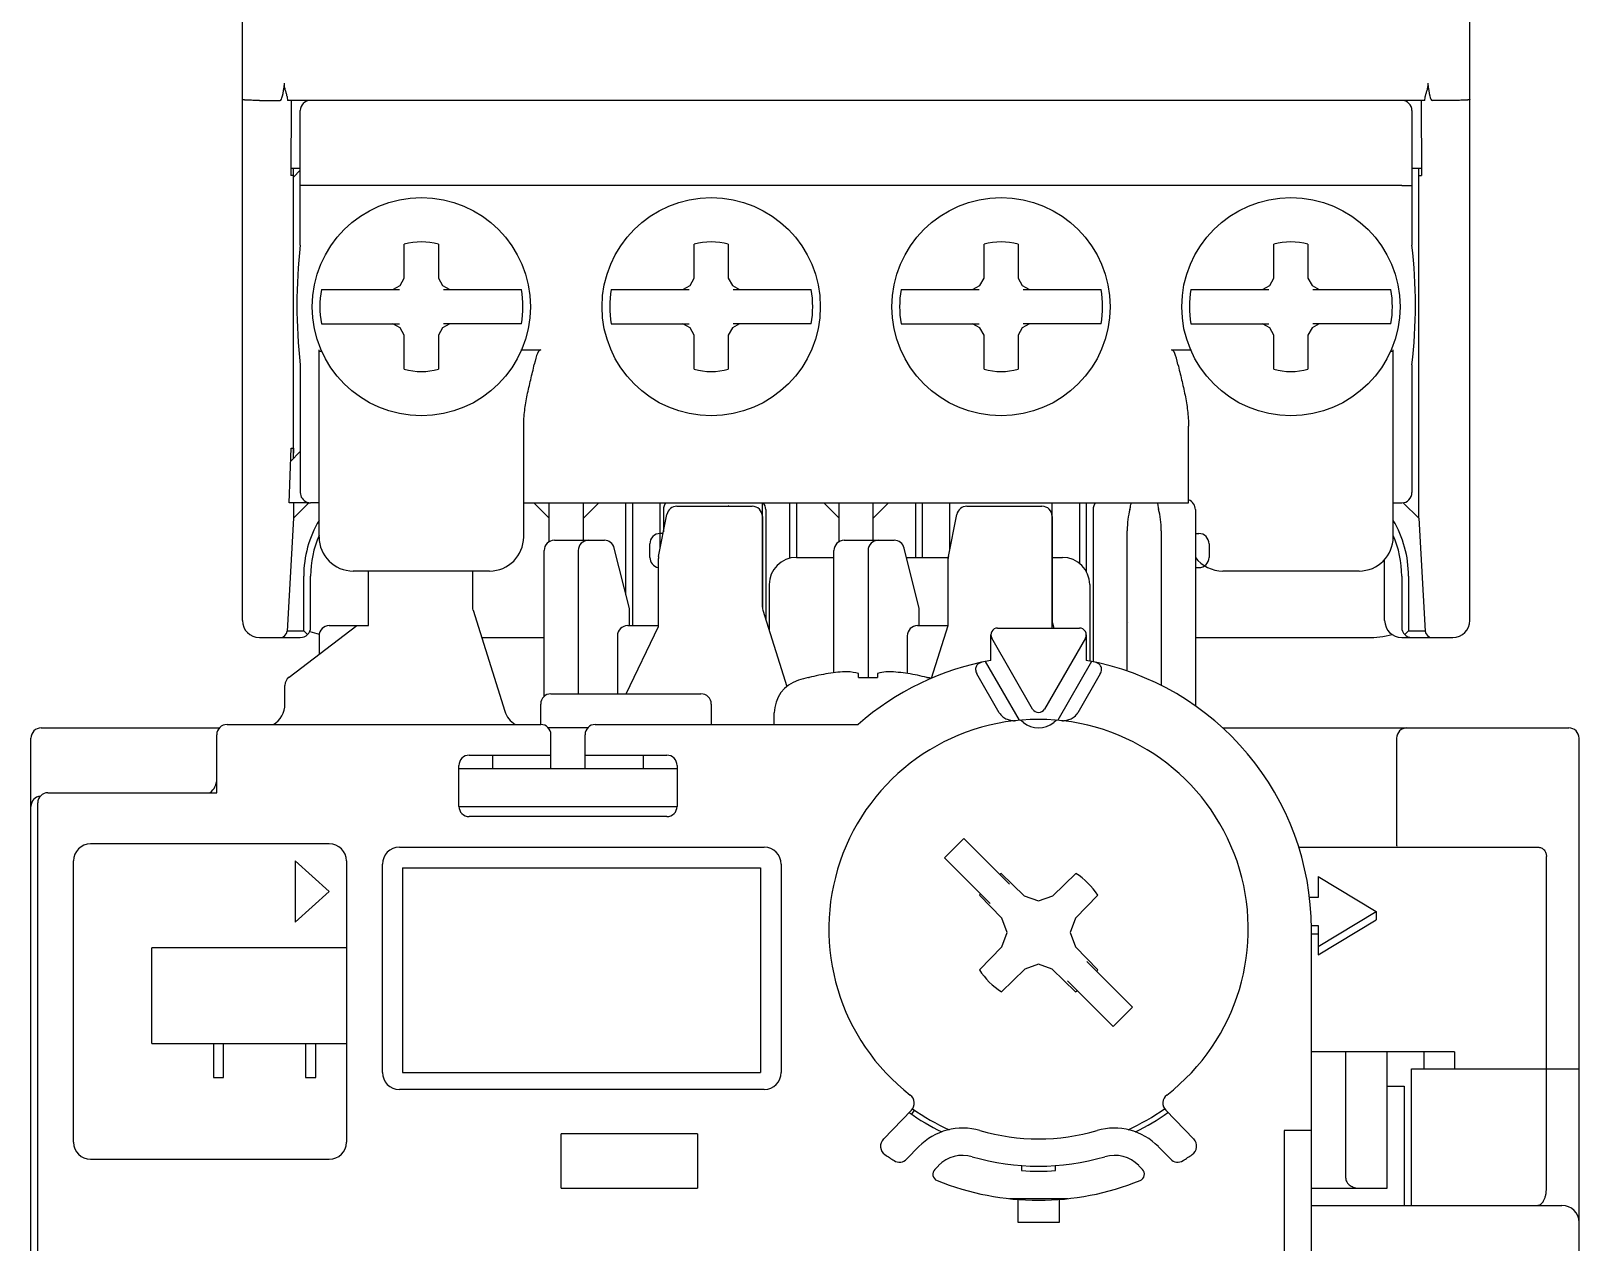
# Model space of a CAD drawing. Header units: millimetres. Extents: x 0 to 19090, y 0 to 12100.
# Drawn here: x 17151.69 to 17197.09, y 10643.65 to 10679.16 of the extents above; entities that cross this region are included whole.
import ezdxf

# ---------------------------------------------------------------- set-up
doc = ezdxf.new("R2010")
doc.units = ezdxf.units.MM
doc.header["$MEASUREMENT"] = 0

msp = doc.modelspace()

# ---------------------------------------------------------------- linework, layer by layer
at = {"color": 7, "linetype": 'Continuous'}
for p, q in [((17157.892, 10661.875), (17157.892, 10727.875)), ((17193.892, 10661.875), (17193.892, 10723.772)), ((17158.392, 10677.125), (17159.003, 10677.125)), ((17192.564, 10677.125), (17159.221, 10677.125)), ((17159.32, 10677.125), (17159.309, 10674.925)), ((17159.592, 10672.875), (17159.592, 10676.825)), ((17192.192, 10676.825), (17192.192, 10672.875)), ((17192.464, 10677.125), (17192.475, 10674.925)), ((17193.392, 10677.125), (17192.781, 10677.125)), ((17159.392, 10674.925), (17159.309, 10674.925)), ((17159.592, 10675.125), (17159.31, 10675.125)), ((17159.392, 10666.625), (17159.392, 10675.125)), ((17159.592, 10675.075), (17159.392, 10674.875)), ((17192.474, 10675.125), (17192.192, 10675.125)), ((17192.392, 10664.875), (17192.392, 10675.125)), ((17192.392, 10674.925), (17192.475, 10674.925)), ((17191.892, 10674.625), (17159.892, 10674.625)), ((17162.642, 10671.908), (17162.642, 10672.908)), ((17163.642, 10672.908), (17163.642, 10671.908)), ((17171.142, 10671.908), (17171.142, 10672.908)), ((17172.142, 10672.908), (17172.142, 10671.908)), ((17179.642, 10671.908), (17179.642, 10672.908)), ((17180.642, 10672.908), (17180.642, 10671.908)), ((17188.142, 10671.908), (17188.142, 10672.908)), ((17189.142, 10672.908), (17189.142, 10671.908)), ((17162.52, 10671.697), (17162.642, 10671.908)), ((17163.642, 10671.908), (17163.764, 10671.697)), ((17171.02, 10671.697), (17171.142, 10671.908)), ((17172.142, 10671.908), (17172.264, 10671.697)), ((17179.52, 10671.697), (17179.642, 10671.908)), ((17180.642, 10671.908), (17180.764, 10671.697)), ((17188.02, 10671.697), (17188.142, 10671.908)), ((17189.142, 10671.908), (17189.264, 10671.697)), ((17160.209, 10671.575), (17162.499, 10671.575)), ((17162.309, 10671.575), (17162.52, 10671.697)), ((17163.764, 10671.697), (17163.975, 10671.575)), ((17163.786, 10671.575), (17166.076, 10671.575)), ((17168.709, 10671.575), (17170.999, 10671.575)), ((17170.809, 10671.575), (17171.02, 10671.697)), ((17172.264, 10671.697), (17172.475, 10671.575)), ((17172.286, 10671.575), (17174.576, 10671.575)), ((17177.209, 10671.575), (17179.499, 10671.575)), ((17179.309, 10671.575), (17179.52, 10671.697)), ((17180.764, 10671.697), (17180.975, 10671.575)), ((17180.786, 10671.575), (17183.076, 10671.575)), ((17185.709, 10671.575), (17187.999, 10671.575)), ((17187.809, 10671.575), (17188.02, 10671.697)), ((17189.264, 10671.697), (17189.475, 10671.575)), ((17189.286, 10671.575), (17191.576, 10671.575)), ((17160.209, 10670.575), (17162.499, 10670.575)), ((17162.52, 10670.453), (17162.309, 10670.575)), ((17162.642, 10670.242), (17162.52, 10670.453)), ((17163.764, 10670.453), (17163.642, 10670.242)), ((17163.975, 10670.575), (17163.764, 10670.453)), ((17166.076, 10670.575), (17163.786, 10670.575)), ((17168.709, 10670.575), (17170.999, 10670.575)), ((17171.02, 10670.453), (17170.809, 10670.575)), ((17171.142, 10670.242), (17171.02, 10670.453)), ((17172.264, 10670.453), (17172.142, 10670.242)), ((17172.475, 10670.575), (17172.264, 10670.453)), ((17174.576, 10670.575), (17172.286, 10670.575)), ((17177.209, 10670.575), (17179.499, 10670.575)), ((17179.52, 10670.453), (17179.309, 10670.575)), ((17179.642, 10670.242), (17179.52, 10670.453)), ((17180.764, 10670.453), (17180.642, 10670.242)), ((17180.975, 10670.575), (17180.764, 10670.453)), ((17183.076, 10670.575), (17180.786, 10670.575)), ((17185.709, 10670.575), (17187.999, 10670.575)), ((17188.02, 10670.453), (17187.809, 10670.575)), ((17188.142, 10670.242), (17188.02, 10670.453)), ((17189.264, 10670.453), (17189.142, 10670.242)), ((17189.475, 10670.575), (17189.264, 10670.453)), ((17191.576, 10670.575), (17189.286, 10670.575)), ((17162.642, 10669.242), (17162.642, 10670.242)), ((17163.642, 10670.242), (17163.642, 10669.242)), ((17171.142, 10669.242), (17171.142, 10670.242)), ((17172.142, 10670.242), (17172.142, 10669.242)), ((17179.642, 10669.242), (17179.642, 10670.242)), ((17180.642, 10670.242), (17180.642, 10669.242)), ((17188.142, 10669.242), (17188.142, 10670.242)), ((17189.142, 10670.242), (17189.142, 10669.242)), ((17160.142, 10664.325), (17160.142, 10669.808)), ((17160.226, 10669.758), (17160.142, 10669.758)), ((17166.059, 10669.808), (17166.642, 10669.808)), ((17185.142, 10669.808), (17185.726, 10669.808)), ((17191.642, 10669.758), (17191.559, 10669.758)), ((17191.642, 10664.325), (17191.642, 10669.808)), ((17159.592, 10669.375), (17159.592, 10665.625)), ((17192.192, 10669.375), (17192.192, 10665.625)), ((17166.142, 10664.325), (17166.142, 10667.571)), ((17185.642, 10665.325), (17185.642, 10667.571)), ((17159.263, 10665.325), (17159.32, 10666.925)), ((17159.592, 10666.825), (17159.307, 10666.539)), ((17159.32, 10666.925), (17159.392, 10666.925)), ((17159.392, 10666.925), (17159.38, 10666.613)), ((17159.78, 10665.325), (17159.263, 10665.325)), ((17159.392, 10665.325), (17159.392, 10664.875)), ((17159.392, 10664.875), (17159.842, 10665.325)), ((17160.142, 10665.325), (17159.892, 10665.325)), ((17166.142, 10665.325), (17185.642, 10665.325)), ((17166.442, 10665.325), (17166.892, 10664.875)), ((17166.892, 10664.185), (17166.892, 10665.325)), ((17167.892, 10664.225), (17167.892, 10665.325)), ((17167.892, 10664.875), (17168.342, 10665.325)), ((17169.142, 10662.625), (17169.142, 10665.325)), ((17169.342, 10661.725), (17169.342, 10665.325)), ((17170.098, 10663.754), (17170.344, 10664.984)), ((17170.142, 10663.975), (17170.142, 10665.325)), ((17170.242, 10665.125), (17170.242, 10664.475)), ((17170.638, 10665.225), (17172.842, 10665.225)), ((17173.142, 10662.265), (17173.142, 10665.325)), ((17173.142, 10664.925), (17173.142, 10662.265)), ((17173.242, 10665.125), (17173.242, 10661.901)), ((17173.942, 10665.325), (17173.942, 10663.7)), ((17174.142, 10665.325), (17174.142, 10663.725)), ((17174.942, 10665.325), (17175.392, 10664.875)), ((17175.392, 10664.185), (17175.392, 10665.325)), ((17176.392, 10664.225), (17176.392, 10665.325)), ((17176.392, 10664.875), (17176.842, 10665.325)), ((17177.642, 10663.725), (17177.642, 10665.325)), ((17177.842, 10663.725), (17177.842, 10665.325)), ((17178.598, 10663.754), (17178.844, 10664.984)), ((17178.642, 10663.975), (17178.642, 10665.325)), ((17179.138, 10665.225), (17181.342, 10665.225)), ((17181.642, 10661.653), (17181.642, 10665.325)), ((17181.642, 10664.925), (17181.642, 10661.867)), ((17182.442, 10665.325), (17182.442, 10663.549)), ((17182.642, 10665.325), (17182.642, 10663.312)), ((17182.842, 10665.125), (17182.842, 10660.663)), ((17185.842, 10665.125), (17185.842, 10659.364)), ((17191.642, 10665.325), (17191.892, 10665.325)), ((17191.938, 10665.329), (17192.392, 10664.875)), ((17159.392, 10664.875), (17159.203, 10661.564)), ((17183.842, 10660.386), (17183.842, 10664.505)), ((17184.842, 10664.505), (17184.842, 10659.964)), ((17192.392, 10664.875), (17192.582, 10661.564)), ((17167.042, 10664.225), (17168.508, 10664.225)), ((17169.842, 10663.725), (17169.842, 10664.125)), ((17170.232, 10664.425), (17170.142, 10664.425)), ((17175.542, 10664.225), (17177.008, 10664.225)), ((17185.842, 10664.425), (17185.942, 10664.425)), ((17186.242, 10664.125), (17186.242, 10663.725)), ((17166.742, 10659.648), (17166.742, 10663.925)), ((17167.742, 10663.925), (17167.742, 10659.725)), ((17169.242, 10662.225), (17168.799, 10663.998)), ((17170.092, 10661.701), (17170.092, 10663.695)), ((17174.142, 10663.725), (17175.242, 10663.725)), ((17175.242, 10660.343), (17175.242, 10663.925)), ((17176.242, 10663.925), (17176.242, 10660.203)), ((17177.742, 10662.225), (17177.299, 10663.998)), ((17177.367, 10663.725), (17178.594, 10663.725)), ((17178.592, 10661.725), (17178.592, 10663.695)), ((17181.642, 10663.725), (17181.942, 10663.725)), ((17191.392, 10661.875), (17191.392, 10663.667)), ((17159.692, 10661.575), (17159.692, 10663.175)), ((17159.892, 10661.675), (17159.892, 10663.175)), ((17165.142, 10663.325), (17161.142, 10663.325)), ((17161.592, 10661.725), (17161.592, 10663.325)), ((17164.642, 10663.325), (17164.642, 10662.265)), ((17185.842, 10663.425), (17185.942, 10663.425)), ((17190.642, 10663.325), (17186.642, 10663.325)), ((17191.892, 10663.175), (17191.892, 10661.675)), ((17192.092, 10663.175), (17192.092, 10661.575)), ((17173.342, 10662.925), (17173.342, 10661.584)), ((17182.742, 10662.925), (17182.742, 10660.683)), ((17169.242, 10661.725), (17169.242, 10662.225)), ((17177.742, 10661.725), (17177.742, 10662.225)), ((17164.656, 10662.175), (17165.588, 10659.215)), ((17173.156, 10662.175), (17173.861, 10659.937)), ((17181.651, 10661.794), (17181.686, 10661.653)), ((17158.392, 10661.375), (17159.592, 10661.375)), ((17159.204, 10661.575), (17159.692, 10661.575)), ((17159.261, 10660.212), (17161.252, 10661.725)), ((17159.692, 10661.575), (17159.804, 10661.463)), ((17160.142, 10661.425), (17160.142, 10660.882)), ((17160.442, 10661.725), (17161.592, 10661.725)), ((17164.908, 10661.375), (17166.742, 10661.375)), ((17168.892, 10661.425), (17168.892, 10659.725)), ((17169.152, 10659.725), (17170.092, 10661.701)), ((17169.192, 10661.725), (17170.092, 10661.725)), ((17177.392, 10661.425), (17177.392, 10660.324)), ((17177.692, 10661.725), (17178.592, 10661.725)), ((17178.106, 10660.179), (17178.592, 10661.725)), ((17179.842, 10660.701), (17179.842, 10661.453)), ((17179.842, 10661.375), (17179.858, 10661.375)), ((17181.069, 10659.275), (17179.869, 10661.353)), ((17180.042, 10661.653), (17182.442, 10661.653)), ((17182.616, 10661.353), (17181.416, 10659.275)), ((17182.626, 10661.375), (17182.642, 10661.375)), ((17182.642, 10661.453), (17182.642, 10660.701)), ((17185.842, 10661.375), (17190.892, 10661.375)), ((17191.892, 10661.375), (17193.392, 10661.375)), ((17192.092, 10661.575), (17191.98, 10661.463)), ((17192.092, 10661.575), (17192.581, 10661.575)), ((17180.68, 10658.949), (17179.685, 10660.672)), ((17182.799, 10660.672), (17181.805, 10658.949)), ((17159.142, 10659.425), (17159.142, 10659.973)), ((17174.492, 10660.203), (17174.515, 10660.203)), ((17175.962, 10660.203), (17175.962, 10660.321)), ((17175.962, 10660.203), (17176.522, 10660.203)), ((17176.522, 10660.321), (17176.522, 10660.203)), ((17177.97, 10660.203), (17177.992, 10660.203)), ((17180.09, 10659.171), (17179.433, 10660.309)), ((17183.052, 10660.309), (17182.395, 10659.171)), ((17166.942, 10659.725), (17171.342, 10659.725)), ((17166.642, 10658.825), (17166.642, 10659.425)), ((17171.642, 10659.425), (17171.642, 10658.825)), ((17173.492, 10658.825), (17173.492, 10659.164)), ((17151.992, 10658.725), (17157.22, 10658.725)), ((17157.442, 10658.825), (17166.642, 10658.825)), ((17168.019, 10658.725), (17166.865, 10658.725)), ((17168.242, 10658.825), (17175.951, 10658.825)), ((17180.799, 10658.884), (17180.716, 10658.951)), ((17181.769, 10658.951), (17181.686, 10658.884)), ((17186.638, 10658.725), (17196.792, 10658.725)), ((17151.692, 10621.525), (17151.692, 10658.425)), ((17157.142, 10656.825), (17157.142, 10658.525)), ((17166.942, 10657.522), (17166.942, 10658.525)), ((17167.942, 10657.522), (17167.942, 10658.525)), ((17191.742, 10658.425), (17191.742, 10655.301)), ((17197.092, 10635.163), (17197.092, 10658.425)), ((17164.542, 10657.925), (17166.942, 10657.925)), ((17165.242, 10657.522), (17165.242, 10657.925)), ((17167.942, 10657.925), (17170.342, 10657.925)), ((17169.642, 10657.925), (17169.642, 10657.522)), ((17164.242, 10656.425), (17164.242, 10657.625)), ((17170.642, 10657.522), (17164.242, 10657.522)), ((17170.642, 10657.625), (17170.642, 10656.425)), ((17152.192, 10656.825), (17157.142, 10656.825)), ((17151.892, 10633.625), (17151.892, 10656.525)), ((17164.242, 10656.425), (17170.642, 10656.425)), ((17170.342, 10656.125), (17164.542, 10656.125)), ((17179.05, 10655.483), (17178.485, 10654.917)), ((17180.392, 10654.141), (17179.05, 10655.483)), ((17160.442, 10655.325), (17153.442, 10655.325)), ((17162.497, 10655.225), (17173.197, 10655.225)), ((17188.87, 10655.225), (17195.886, 10655.225)), ((17196.136, 10645.225), (17196.136, 10654.955)), ((17152.942, 10646.575), (17152.942, 10654.825)), ((17159.442, 10654.825), (17159.442, 10653.025)), ((17160.442, 10653.925), (17159.442, 10654.825)), ((17160.942, 10654.825), (17160.942, 10646.575)), ((17161.997, 10648.625), (17161.997, 10654.725)), ((17162.592, 10654.625), (17162.592, 10648.625)), ((17162.592, 10654.625), (17173.092, 10654.625)), ((17173.092, 10654.625), (17173.092, 10648.625)), ((17173.697, 10654.725), (17173.697, 10648.625)), ((17178.485, 10654.917), (17179.827, 10653.575)), ((17180.148, 10654.458), (17180.822, 10653.804)), ((17181.662, 10653.804), (17182.337, 10654.458)), ((17189.442, 10654.369), (17189.442, 10653.752)), ((17189.442, 10654.369), (17191.142, 10653.34)), ((17159.442, 10653.025), (17160.442, 10653.925)), ((17180.163, 10653.145), (17179.509, 10653.819)), ((17180.822, 10653.804), (17181.242, 10653.65)), ((17181.242, 10653.65), (17181.662, 10653.804)), ((17182.976, 10653.819), (17182.322, 10653.145)), ((17189.442, 10653.752), (17189.184, 10653.752)), ((17180.317, 10652.725), (17180.163, 10653.145)), ((17182.322, 10653.145), (17182.168, 10652.725)), ((17189.442, 10652.311), (17191.142, 10653.34)), ((17191.142, 10653.34), (17191.142, 10653.097)), ((17180.163, 10652.305), (17180.317, 10652.725)), ((17182.168, 10652.725), (17182.322, 10652.305)), ((17189.239, 10652.928), (17189.442, 10652.928)), ((17189.242, 10642.925), (17189.242, 10652.825)), ((17189.242, 10652.686), (17189.442, 10652.686)), ((17189.442, 10652.068), (17191.142, 10653.097)), ((17189.442, 10652.928), (17189.442, 10652.068)), ((17155.242, 10649.475), (17155.242, 10652.275)), ((17160.942, 10652.275), (17155.242, 10652.275)), ((17179.509, 10651.631), (17180.163, 10652.305)), ((17182.322, 10652.305), (17182.976, 10651.631)), ((17181.242, 10651.799), (17180.842, 10651.653)), ((17181.642, 10651.653), (17181.242, 10651.799)), ((17184, 10650.533), (17182.658, 10651.875)), ((17180.842, 10651.653), (17180.156, 10650.987)), ((17182.329, 10650.987), (17181.642, 10651.653)), ((17182.092, 10651.309), (17183.434, 10649.967)), ((17184, 10650.533), (17183.434, 10649.967)), ((17155.242, 10649.475), (17160.942, 10649.475)), ((17157.042, 10649.475), (17157.042, 10648.475)), ((17157.342, 10648.475), (17157.342, 10649.475)), ((17159.742, 10649.475), (17159.742, 10648.475)), ((17160.042, 10648.475), (17160.042, 10649.475)), ((17193.438, 10649.225), (17189.242, 10649.225)), ((17190.249, 10645.525), (17190.249, 10649.225)), ((17191.465, 10645.225), (17191.465, 10649.225)), ((17192.54, 10649.225), (17192.54, 10648.725)), ((17193.438, 10649.225), (17193.438, 10648.725)), ((17162.592, 10648.625), (17173.092, 10648.625)), ((17192.178, 10644.725), (17192.178, 10648.725)), ((17192.178, 10648.725), (17197.092, 10648.725)), ((17157.042, 10648.475), (17157.342, 10648.475)), ((17159.742, 10648.475), (17160.042, 10648.475)), ((17173.197, 10648.125), (17162.497, 10648.125)), ((17191.465, 10648.225), (17191.962, 10648.225)), ((17191.962, 10648.225), (17191.962, 10644.725)), ((17177.512, 10647.513), (17176.692, 10646.671)), ((17177.603, 10647.527), (17177.514, 10647.4)), ((17185.793, 10646.671), (17184.973, 10647.513)), ((17167.242, 10645.225), (17167.242, 10646.825)), ((17171.242, 10646.825), (17167.242, 10646.825)), ((17171.242, 10646.825), (17171.242, 10645.225)), ((17188.442, 10646.925), (17188.442, 10642.925)), ((17189.242, 10646.925), (17188.442, 10646.925)), ((17177.378, 10646.085), (17177.73, 10646.447)), ((17184.754, 10646.447), (17185.107, 10646.085)), ((17153.442, 10646.075), (17160.442, 10646.075)), ((17178.304, 10645.889), (17178.196, 10645.779)), ((17180.742, 10645.893), (17180.742, 10645.743)), ((17181.742, 10645.743), (17181.742, 10645.893)), ((17184.289, 10645.779), (17184.181, 10645.889)), ((17167.242, 10645.225), (17171.242, 10645.225)), ((17189.242, 10645.225), (17191.465, 10645.225)), ((17180.386, 10644.925), (17182.098, 10644.925)), ((17180.642, 10644.225), (17180.642, 10644.898)), ((17181.842, 10644.898), (17181.842, 10644.225)), ((17189.242, 10644.725), (17196.592, 10644.725)), ((17181.842, 10644.225), (17180.642, 10644.225))]:
    msp.add_line(p, q, dxfattribs=at)
for centre in [(17163.142, 10671.075), (17171.642, 10671.075), (17180.142, 10671.075), (17188.642, 10671.075)]:
    msp.add_circle(centre, 3.2, dxfattribs=at)
for centre, radius, start, end in [((17159.892, 10676.825), 0.3, 90, 180), ((17191.892, 10676.825), 0.3, 0, 90), ((17174.855, 10671.125), 15.363, 173.459, 186.5415), ((17163.142, 10671.075), 1.9, 74.7425, 105.2575), ((17171.642, 10671.075), 1.9, 74.7425, 105.2575), ((17180.142, 10671.075), 1.9, 74.7425, 105.2575), ((17188.642, 10671.075), 1.9, 74.7425, 105.2575), ((17176.93, 10671.125), 15.363, 353.4585, 6.541), ((17163.142, 10671.075), 2.976, 170.3274, 189.6726), ((17163.142, 10671.075), 2.976, 350.3274, 9.6726), ((17171.642, 10671.075), 2.976, 170.3274, 189.6726), ((17171.642, 10671.075), 2.976, 350.3274, 9.6726), ((17180.142, 10671.075), 2.976, 170.3274, 189.6726), ((17180.142, 10671.075), 2.976, 350.3274, 9.6726), ((17188.642, 10671.075), 2.976, 170.3274, 189.6726), ((17188.642, 10671.075), 2.976, 350.3274, 9.6726), ((17163.142, 10671.075), 1.9, 254.7425, 285.2575), ((17171.642, 10671.075), 1.9, 254.7425, 285.2575), ((17180.142, 10671.075), 1.9, 254.7425, 285.2575), ((17188.642, 10671.075), 1.9, 254.7425, 285.2575), ((17159.892, 10665.625), 0.3, 180, 247.9684), ((17185.542, 10665.125), 0.3, 0, 70.5288), ((17191.892, 10665.625), 0.3, 270, 0), ((17159.884, 10665.605), 0.278, 247.9186, 271.6394), ((17170.542, 10665.125), 0.3, 138.1897, 180), ((17170.638, 10664.925), 0.3, 90, 168.6901), ((17171.603, 10665.144), 0.549, 8.5182, 10.4088), ((17172.842, 10664.925), 0.3, 0, 90), ((17172.942, 10665.125), 0.3, 0, 41.8103), ((17179.138, 10664.925), 0.3, 90, 168.6901), ((17181.342, 10664.925), 0.3, 0, 90), ((17183.142, 10665.125), 0.3, 138.1897, 180), ((17162.892, 10663.175), 3.2, 149.3085, 180), ((17188.892, 10663.175), 3.2, 0, 30.6915), ((17162.892, 10663.175), 3, 156.5346, 180), ((17161.142, 10664.325), 1, 180, 270), ((17165.142, 10664.325), 1, 270, 0), ((17167.042, 10663.925), 0.3, 90, 180), ((17168.042, 10663.925), 0.3, 90, 180), ((17168.508, 10663.925), 0.3, 14.0362, 90), ((17170.142, 10664.125), 0.3, 90, 180), ((17175.542, 10663.925), 0.3, 90, 180), ((17176.542, 10663.925), 0.3, 90, 180), ((17177.008, 10663.925), 0.3, 14.0362, 90), ((17185.942, 10664.125), 0.3, 0, 90), ((17190.642, 10664.325), 1, 270, 0), ((17188.892, 10663.175), 3, 0, 23.4654), ((17170.142, 10663.725), 0.3, 180, 260.3917), ((17170.392, 10663.695), 0.3, 168.6901, 180), ((17174.142, 10662.925), 0.8, 90, 180), ((17178.892, 10663.695), 0.3, 168.6901, 180), ((17181.942, 10662.925), 0.8, 0, 90), ((17186.642, 10664.325), 1, 216.8699, 270), ((17185.942, 10663.725), 0.3, 270, 0), ((17164.942, 10662.265), 0.3, 180, 197.4748), ((17173.442, 10662.265), 0.3, 180, 197.4748), ((17158.392, 10661.875), 0.5, 180, 270), ((17181.942, 10661.867), 0.3, 180, 194.0363), ((17184.083, 10661.815), 0.19, 179.9727, 181.0432), ((17191.892, 10661.875), 0.5, 180, 270), ((17193.392, 10661.875), 0.5, 270, 0), ((17159.003, 10661.575), 0.2, 270, 356.7295), ((17159.592, 10661.675), 0.3, 270, 0), ((17160.892, 10664.375), 3, 250.0221, 255.5877), ((17160.442, 10661.425), 0.3, 90, 180), ((17169.192, 10661.425), 0.3, 90, 180), ((17177.692, 10661.425), 0.3, 90, 180), ((17180.042, 10661.453), 0.2, 90, 210), ((17182.442, 10661.453), 0.2, 330, 90), ((17190.892, 10664.375), 3, 270, 283.8373), ((17192.192, 10661.675), 0.3, 180, 270), ((17192.781, 10661.575), 0.2, 183.2705, 270), ((17181.242, 10652.825), 8, 100.0787, 131.4096), ((17181.242, 10652.825), 8, 0, 79.9213), ((17159.442, 10659.973), 0.3, 127.2348, 180), ((17174.492, 10659.164), 1, 106.9578, 180), ((17176.242, 10653.425), 7, 104.4775, 106.9578), ((17176.242, 10653.425), 6.994, 99.6084, 104.2987), ((17175.83, 10655.149), 5.227, 92.1087, 98.304), ((17175.521, 10658.577), 1.799, 75.7888, 86.2741), ((17176.654, 10655.142), 5.234, 81.6998, 87.8875), ((17176.242, 10653.425), 6.994, 75.7013, 80.3916), ((17176.242, 10653.425), 7, 74.6476, 75.5225), ((17166.942, 10659.425), 0.3, 90, 180), ((17171.342, 10659.425), 0.3, 0, 90), ((17158.442, 10659.425), 0.7, 300.8299, 0), ((17166.256, 10659.425), 0.7, 197.4748, 239.136), ((17181.242, 10659.375), 0.2, 210, 330), ((17151.992, 10658.425), 0.3, 90, 180), ((17157.442, 10658.525), 0.3, 90, 180), ((17166.642, 10658.525), 0.3, 0, 90), ((17168.242, 10658.525), 0.3, 90, 180), ((17181.242, 10652.825), 6.15, 307.7132, 232.2868), ((17181.242, 10659.425), 0.7, 230.6646, 309.3354), ((17192.042, 10658.425), 0.3, 90, 180), ((17196.792, 10658.425), 0.3, 0, 90), ((17164.542, 10657.625), 0.3, 90, 180), ((17170.342, 10657.625), 0.3, 0, 90), ((17156.642, 10657.225), 0.5, 306.808, 0), ((17152.192, 10656.525), 0.3, 90, 180), ((17151.992, 10656.425), 0.3, 94.5911, 180), ((17164.542, 10656.425), 0.3, 180, 270), ((17170.342, 10656.425), 0.3, 270, 0), ((17153.442, 10654.825), 0.5, 90, 180), ((17160.442, 10654.825), 0.5, 0, 90), ((17162.497, 10654.725), 0.5, 90, 180), ((17173.197, 10654.725), 0.5, 0, 90), ((17181.242, 10652.725), 2.05, 122.2602, 123.7482), ((17181.242, 10652.725), 2.05, 32.2602, 57.7398), ((17181.242, 10652.725), 2.05, 146.2518, 147.7398), ((17181.242, 10652.725), 2.05, 212.2602, 237.9895), ((17181.242, 10652.725), 2.05, 326.2518, 327.7398), ((17181.242, 10652.725), 2.05, 302.0105, 303.7482), ((17162.497, 10648.625), 0.5, 180, 270), ((17173.197, 10648.625), 0.5, 270, 0), ((17177.297, 10647.722), 0.3, 315.7744, 52.2868), ((17185.188, 10647.722), 0.3, 127.7132, 224.2256), ((17181.242, 10652.725), 6.5, 234.2838, 244.0889), ((17181.242, 10652.725), 6.35, 234.4243, 245.58), ((17181.242, 10652.725), 6.35, 294.42, 305.5757), ((17181.242, 10652.725), 6.5, 295.9105, 305.7163), ((17179.02, 10645.192), 1.8, 73.7683, 135.7744), ((17181.242, 10652.825), 6.15, 253.7683, 286.2317), ((17183.465, 10645.192), 1.8, 44.2256, 106.2317), ((17153.442, 10646.575), 0.5, 180, 270), ((17160.442, 10646.575), 0.5, 270, 0), ((17176.907, 10646.462), 0.3, 135.7744, 235.7325), ((17185.578, 10646.462), 0.3, 304.2675, 44.2256), ((17181.242, 10652.825), 8, 235.7325, 238.0075), ((17177.163, 10646.294), 0.3, 238.0075, 315.7744), ((17179.02, 10645.192), 1, 73.7683, 135.7744), ((17181.242, 10652.825), 6.95, 253.7683, 286.2317), ((17183.465, 10645.192), 1, 44.2256, 106.2317), ((17185.322, 10646.294), 0.3, 224.2256, 301.9925), ((17181.242, 10652.825), 8, 301.9925, 304.2675), ((17178.339, 10645.639), 0.2, 135.7744, 248.0006), ((17181.242, 10652.825), 7.95, 248.0006, 291.9994), ((17181.242, 10652.825), 7.1, 265.9617, 274.0383), ((17184.145, 10645.639), 0.2, 291.9994, 44.2256), ((17196.592, 10644.225), 0.5, 0, 90)]:
    msp.add_arc(centre, radius, start, end, dxfattribs=at)
for centre, major_axis, ratio, start_param, end_param in [((17159.003, 10679.42), (0, 2.295), 0.087156, -3.141593, -2.468842), ((17159.223, 10677.625), (0.002, 0.5), 0.056924, -3.838117, -3.141308), ((17192.561, 10677.625), (-0.002, 0.5), 0.056924, -3.141877, -2.445069), ((17192.781, 10679.42), (0, -2.295), 0.087156, -0.672751, 0), ((17166.642, 10664.071), (0, 5.737), 0.087156, 0, 0.386947), ((17185.142, 10664.071), (0, 5.737), 0.087156, -0.386947, 0), ((17159.78, 10667.325), (2.8, 0), 0.714286, -1.570796, -1.530594), ((17184.142, 10664.505), (0, 0.92), 0.325991, 0.831174, 1.570796), ((17184.542, 10664.505), (0, 0.92), 0.325991, -1.570796, -0.831174)]:
    msp.add_ellipse(centre, major_axis=major_axis, ratio=ratio, start_param=start_param, end_param=end_param, dxfattribs=at)
for points, knots in [([(17159.203, 10677.241), (17159.202, 10677.254), (17159.198, 10677.281), (17159.182, 10677.338), (17159.161, 10677.398), (17159.142, 10677.463), (17159.13, 10677.515), (17159.124, 10677.57), (17159.126, 10677.607), (17159.128, 10677.625)], [0, 0, 0, 0, 0.097243, 0.206197, 0.450835, 0.582757, 0.719152, 0.858725, 1, 1, 1, 1]), ([(17192.657, 10677.625), (17192.659, 10677.607), (17192.66, 10677.57), (17192.654, 10677.515), (17192.643, 10677.463), (17192.623, 10677.398), (17192.602, 10677.338), (17192.587, 10677.281), (17192.582, 10677.254), (17192.582, 10677.241)], [0, 0, 0, 0, 0.141275, 0.280848, 0.417243, 0.549165, 0.793803, 0.902757, 1, 1, 1, 1]), ([(17158.392, 10677.125), (17158.36, 10677.125), (17158.296, 10677.125), (17158.203, 10677.126), (17158.118, 10677.128), (17158.053, 10677.131), (17158.007, 10677.133), (17157.978, 10677.135), (17157.953, 10677.136), (17157.932, 10677.138), (17157.915, 10677.14), (17157.903, 10677.142), (17157.896, 10677.144), (17157.893, 10677.145), (17157.892, 10677.146), (17157.892, 10677.147)], [0, 0, 0, 0, 0.194465, 0.381445, 0.553767, 0.704827, 0.770543, 0.828861, 0.879231, 0.921183, 0.95434, 0.978434, 0.993376, 0.997553, 1, 1, 1, 1]), ([(17193.892, 10677.147), (17193.892, 10677.146), (17193.892, 10677.145), (17193.888, 10677.144), (17193.881, 10677.142), (17193.869, 10677.14), (17193.853, 10677.138), (17193.832, 10677.136), (17193.807, 10677.135), (17193.778, 10677.133), (17193.732, 10677.131), (17193.667, 10677.128), (17193.581, 10677.126), (17193.489, 10677.125), (17193.425, 10677.125), (17193.392, 10677.125)], [0, 0, 0, 0, 0.002447, 0.006624, 0.021566, 0.04566, 0.078817, 0.120769, 0.171139, 0.229457, 0.295173, 0.446233, 0.618555, 0.805535, 1, 1, 1, 1]), ([(17159.892, 10674.625), (17159.873, 10674.625), (17159.834, 10674.625), (17159.779, 10674.625), (17159.735, 10674.625), (17159.702, 10674.626), (17159.681, 10674.626), (17159.661, 10674.626), (17159.644, 10674.626), (17159.629, 10674.626), (17159.618, 10674.627), (17159.61, 10674.627), (17159.605, 10674.627), (17159.602, 10674.627), (17159.598, 10674.627), (17159.596, 10674.627), (17159.594, 10674.627), (17159.593, 10674.628), (17159.592, 10674.628), (17159.592, 10674.628)], [0, 0, 0, 0, 0.195342, 0.383101, 0.556044, 0.634844, 0.707507, 0.773336, 0.831705, 0.882061, 0.923926, 0.94155, 0.956909, 0.969969, 0.9807, 0.989079, 0.995084, 0.998713, 1, 1, 1, 1]), ([(17191.892, 10674.625), (17191.912, 10674.625), (17191.95, 10674.625), (17192.006, 10674.625), (17192.05, 10674.625), (17192.082, 10674.626), (17192.104, 10674.626), (17192.124, 10674.626), (17192.141, 10674.626), (17192.156, 10674.626), (17192.167, 10674.627), (17192.175, 10674.627), (17192.179, 10674.627), (17192.183, 10674.627), (17192.186, 10674.627), (17192.189, 10674.627), (17192.191, 10674.627), (17192.192, 10674.628), (17192.192, 10674.628), (17192.192, 10674.628)], [0, 0, 0, 0, 0.195342, 0.383101, 0.556044, 0.634844, 0.707507, 0.773336, 0.831705, 0.882061, 0.923926, 0.94155, 0.956909, 0.969969, 0.9807, 0.989079, 0.995084, 0.998713, 1, 1, 1, 1]), ([(17159.592, 10669.375), (17159.592, 10669.374), (17159.594, 10669.372), (17159.596, 10669.371), (17159.597, 10669.37)], [0, 0, 0, 0, 0.389095, 1, 1, 1, 1]), ([(17166.142, 10667.571), (17166.142, 10667.647), (17166.148, 10667.801), (17166.179, 10668.107), (17166.23, 10668.41), (17166.295, 10668.711), (17166.348, 10668.935), (17166.403, 10669.159), (17166.438, 10669.309), (17166.454, 10669.384)], [0, 0, 0, 0, 0.125006, 0.250017, 0.499988, 0.624993, 0.749992, 0.875, 1, 1, 1, 1]), ([(17185.331, 10669.384), (17185.347, 10669.309), (17185.382, 10669.159), (17185.437, 10668.935), (17185.49, 10668.711), (17185.554, 10668.41), (17185.606, 10668.107), (17185.636, 10667.801), (17185.642, 10667.647), (17185.642, 10667.571)], [0, 0, 0, 0, 0.125, 0.250008, 0.375007, 0.500012, 0.749983, 0.874994, 1, 1, 1, 1]), ([(17183.921, 10665.125), (17183.922, 10665.131), (17183.929, 10665.154), (17183.934, 10665.178), (17183.935, 10665.196)], [0, 0, 0, 0, 0.25225, 1, 1, 1, 1]), ([(17183.935, 10665.196), (17183.938, 10665.222), (17183.944, 10665.26), (17183.957, 10665.303), (17183.964, 10665.319), (17183.966, 10665.325)], [0, 0, 0, 0, 0.3003823, 0.4368546, 0.5067557, 0.5067557, 0.5067557, 0.5067557]), ([(17184.719, 10665.325), (17184.721, 10665.319), (17184.728, 10665.303), (17184.741, 10665.26), (17184.747, 10665.222), (17184.749, 10665.196)], [0.4932472, 0.4932472, 0.4932472, 0.4932472, 0.563145, 0.6996173, 1, 1, 1, 1]), ([(17184.749, 10665.196), (17184.75, 10665.19), (17184.753, 10665.166), (17184.759, 10665.142), (17184.764, 10665.125)], [0, 0, 0, 0, 0.246934, 1, 1, 1, 1]), ([(17179.582, 10660.651), (17179.55, 10660.644), (17179.503, 10660.626), (17179.451, 10660.585), (17179.42, 10660.544), (17179.399, 10660.493), (17179.392, 10660.434), (17179.403, 10660.37), (17179.421, 10660.329), (17179.433, 10660.309)], [0, 0, 0, 0, 0.220503, 0.331017, 0.44503, 0.566597, 0.699889, 0.845986, 1, 1, 1, 1]), ([(17183.052, 10660.309), (17183.063, 10660.329), (17183.082, 10660.37), (17183.093, 10660.434), (17183.086, 10660.493), (17183.065, 10660.544), (17183.033, 10660.585), (17182.982, 10660.626), (17182.935, 10660.644), (17182.903, 10660.651)], [0, 0, 0, 0, 0.154014, 0.300111, 0.433403, 0.55497, 0.668983, 0.779497, 1, 1, 1, 1]), ([(17176.847, 10660.372), (17176.82, 10660.371), (17176.711, 10660.361), (17176.602, 10660.341), (17176.522, 10660.321)], [0, 0, 0, 0, 0.248301, 1, 1, 1, 1]), ([(17180.09, 10659.171), (17180.116, 10659.126), (17180.187, 10659.05), (17180.314, 10658.976), (17180.443, 10658.938), (17180.53, 10658.934), (17180.571, 10658.938)], [0, 0, 0, 0, 0.281549, 0.5409, 0.779142, 1, 1, 1, 1]), ([(17181.914, 10658.938), (17181.955, 10658.934), (17182.042, 10658.938), (17182.171, 10658.976), (17182.298, 10659.05), (17182.369, 10659.126), (17182.395, 10659.171)], [0, 0, 0, 0, 0.220858, 0.4591, 0.718451, 1, 1, 1, 1]), ([(17191.742, 10655.301), (17191.742, 10655.294), (17191.743, 10655.281), (17191.746, 10655.267), (17191.748, 10655.262)], [0, 0, 0, 0, 0.536653, 1, 1, 1, 1]), ([(17195.886, 10655.225), (17195.903, 10655.225), (17195.937, 10655.222), (17195.987, 10655.207), (17196.033, 10655.182), (17196.071, 10655.147), (17196.101, 10655.104), (17196.129, 10655.041), (17196.136, 10654.989), (17196.136, 10654.955)], [0, 0, 0, 0, 0.125118, 0.250193, 0.375245, 0.5003, 0.625377, 0.750486, 1, 1, 1, 1]), ([(17190.249, 10645.525), (17190.249, 10645.511), (17190.251, 10645.484), (17190.266, 10645.434), (17190.299, 10645.379), (17190.35, 10645.327), (17190.408, 10645.288), (17190.469, 10645.259), (17190.552, 10645.233), (17190.617, 10645.225), (17190.66, 10645.225)], [0, 0, 0, 0, 0.07264, 0.144005, 0.280358, 0.409423, 0.533176, 0.653205, 0.770592, 1, 1, 1, 1]), ([(17195.869, 10644.725), (17195.886, 10644.725), (17195.922, 10644.731), (17195.972, 10644.758), (17196.018, 10644.802), (17196.058, 10644.862), (17196.091, 10644.937), (17196.117, 10645.025), (17196.132, 10645.122), (17196.136, 10645.19), (17196.136, 10645.225)], [0, 0, 0, 0, 0.083026, 0.171844, 0.272249, 0.388059, 0.520822, 0.669688, 0.831298, 1, 1, 1, 1])]:
    msp.add_open_spline(points, degree=3, knots=knots, dxfattribs=at)

doc.saveas('drawing.dxf')
